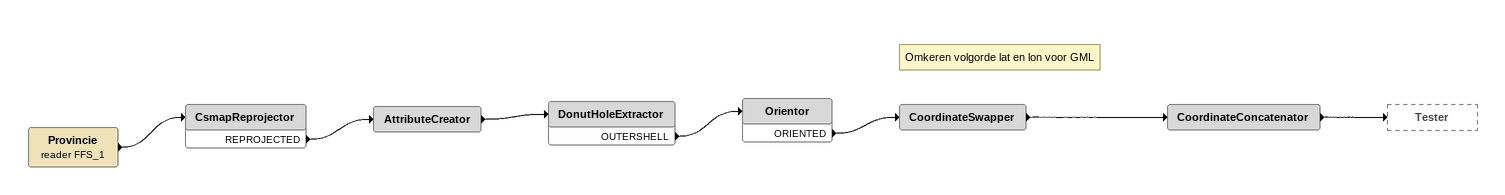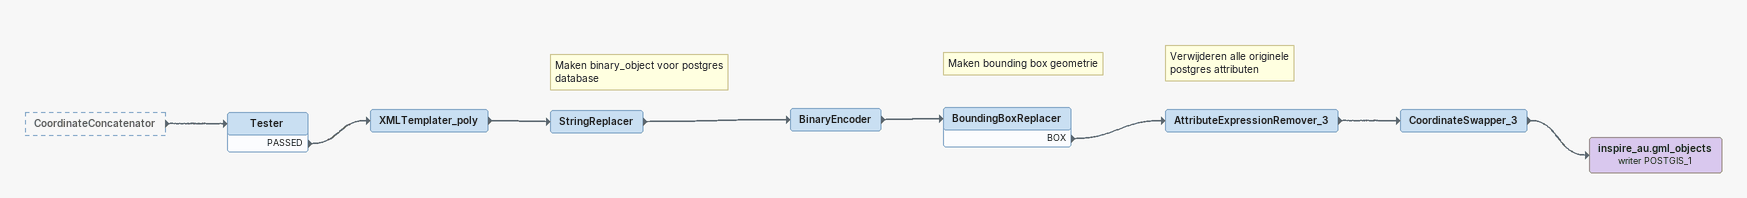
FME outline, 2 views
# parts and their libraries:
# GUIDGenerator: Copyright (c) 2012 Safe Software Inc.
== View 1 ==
Provincie (reader FFS_1)
    -> CsmapReprojector
CsmapReprojector
    REPROJECTED -> AttributeCreator
AttributeCreator
    -> DonutHoleExtractor
DonutHoleExtractor
    OUTERSHELL -> Orientor
Orientor
    ORIENTED -> CoordinateSwapper
Note: Omkeren volgorde lat en lon voor GML
CoordinateSwapper
    -> CoordinateConcatenator
CoordinateConcatenator
    -> Tester

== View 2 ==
CoordinateConcatenator [outside]
    -> Tester
Tester
    PASSED -> XMLTemplater_poly
XMLTemplater_poly
    -> StringReplacer
Note: Maken binary_object voor postgres database
StringReplacer
    -> BinaryEncoder
BinaryEncoder
    -> BoundingBoxReplacer
Note: Maken bounding box geometrie
BoundingBoxReplacer
    BOX -> AttributeExpressionRemover_3
Note: Verwijderen alle originele / postgres attributen
AttributeExpressionRemover_3
    -> CoordinateSwapper_3
CoordinateSwapper_3
    -> inspire_au.gml_objects (writer POSTGIS_1)
inspire_au.gml_objects (writer POSTGIS_1)
